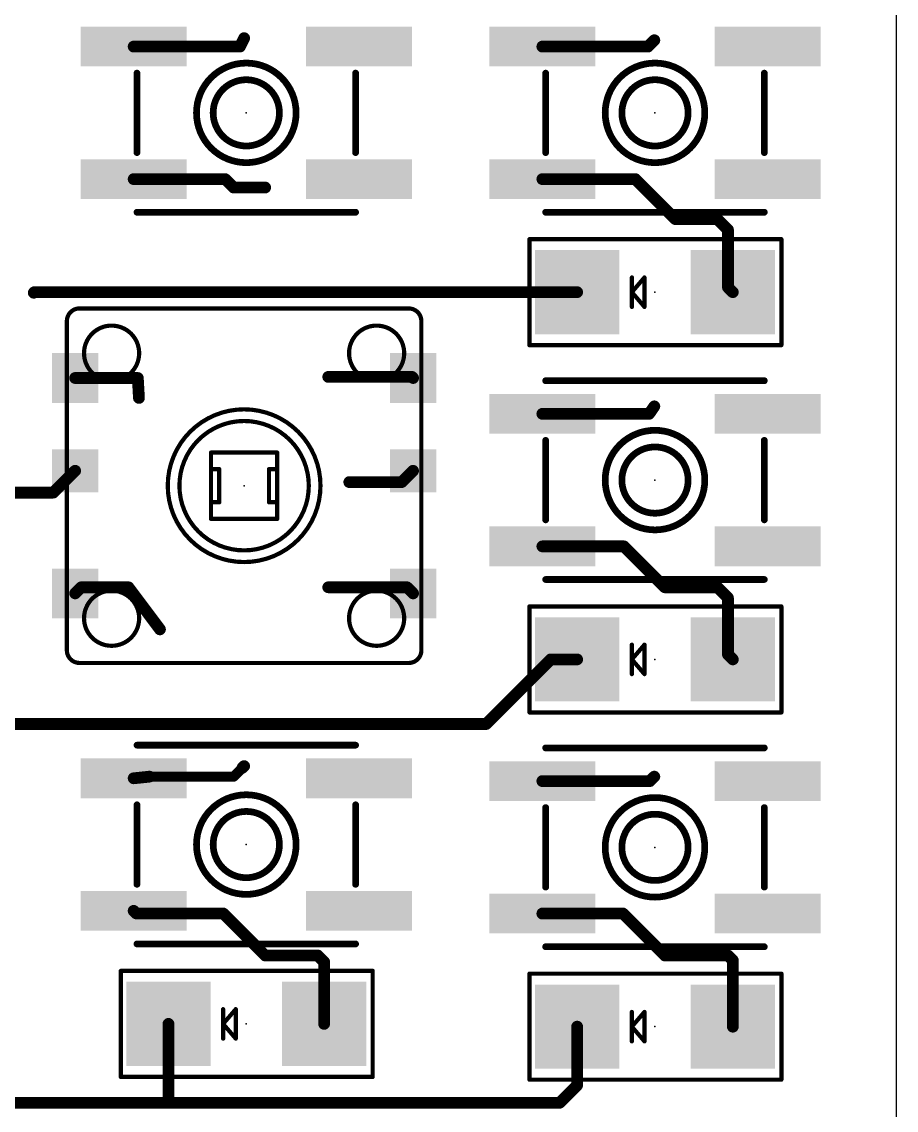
# Model space of a CAD drawing. Extents: x -38 to 38, y -89 to 89.
# Drawn here: x 11.7 to 38.1, y -21.5 to 11.35 of the extents above; entities that cross this region are included whole.
import ezdxf

# ---------------------------------------------------------------- set-up
doc = ezdxf.new("R2010")
doc.units = 0
for name, color, linetype in [('1', 22, 'CONTINUOUS'), ('20', 7, 'CONTINUOUS'), ('21', 253, 'CONTINUOUS'), ('23', 7, 'CONTINUOUS')]:
    doc.layers.add(name, color=color, linetype=linetype)

# ---------------------------------------------------------------- blocks, each defined once
blk = doc.blocks.new('RECT')
blk.add_solid([(-0.5, -0.5), (0.5, -0.5), (-0.5, 0.5), (0.5, 0.5)])

msp = doc.modelspace()

# ---------------------------------------------------------------- linework, layer by layer
at = {"layer": '1'}
for points, const_width in [([(18.2886, 10.6039), (18.415, 10.8585)], 0.3556), ([(30.6064, 10.6039), (30.7975, 10.795)], 0.3556), ([(15.0806, 10.6039), (18.2886, 10.6039)], 0.3556), ([(27.4178, 10.6039), (30.6064, 10.6039)], 0.3556), ([(15.0806, 6.6039), (17.8436, 6.6039)], 0.3556), ([(17.8436, 6.6039), (18.0975, 6.35)], 0.3556), ([(27.4178, 6.6039), (30.2261, 6.6039)], 0.3556), ([(30.2261, 6.6039), (31.4325, 5.3975)], 0.3556), ([(18.0975, 6.35), (19.05, 6.35)], 0.3556), ([(31.4325, 5.3975), (32.7025, 5.3975)], 0.3556), ([(32.7025, 5.3975), (33.02, 5.08)], 0.3556), ([(33.02, 5.08), (33.02, 3.3392)], 0.3556), ([(12.0819, 3.1919), (12.065, 3.175)], 0.3556), ([(28.4683, 3.1919), (12.0819, 3.1919)], 0.3556), ([(33.02, 3.3392), (33.1673, 3.1919)], 0.3556), ([(13.3149, 0.6012), (15.2062, 0.6012)], 0.3556), ([(15.2062, 0.6012), (15.24, 0)], 0.3556), ([(20.955, 0.635), (23.4811, 0.635)], 0.3556), ([(23.4811, 0.635), (23.5149, 0.6012)], 0.3556), ([(27.4178, -0.4798), (30.6423, -0.4798)], 0.3556), ([(30.6423, -0.4798), (30.7975, -0.254)], 0.3556), ([(12.6563, -2.8575), (13.3149, -2.1989)], 0.3556), ([(23.1738, -2.54), (23.5149, -2.1989)], 0.3556), ([(21.59, -2.54), (23.1738, -2.54)], 0.3556), ([(11.43, -2.8575), (12.6563, -2.8575)], 0.3556), ([(27.4178, -4.4798), (29.8798, -4.4798)], 0.3556), ([(29.8798, -4.4798), (31.115, -5.715)], 0.3556), ([(13.4988, -5.715), (13.3149, -5.8989)], 0.3556), ([(14.9225, -5.715), (13.4988, -5.715)], 0.3556), ([(15.875, -6.985), (14.9225, -5.715)], 0.3556), ([(20.955, -5.715), (23.3311, -5.715)], 0.3556), ([(23.3311, -5.715), (23.5149, -5.8989)], 0.3556), ([(31.115, -5.715), (32.7025, -5.715)], 0.3556), ([(32.7025, -5.715), (33.02, -6.0325)], 0.3556), ([(33.02, -6.0325), (33.02, -7.7445)], 0.3556), ([(27.6682, -7.8918), (25.7175, -9.8425)], 0.3556), ([(28.4683, -7.8918), (27.6682, -7.8918)], 0.3556), ([(33.02, -7.7445), (33.1673, -7.8918)], 0.3556), ([(25.7175, -9.8425), (3.81, -9.8425)], 0.3556), ([(18.0975, -11.43), (18.415, -11.1125)], 0.3048), ([(18.3652, -11.1623), (18.415, -11.1125)], 0.3556), ([(15.0806, -11.4798), (15.5575, -11.43)], 0.3556), ([(15.5575, -11.43), (18.0975, -11.43)], 0.3048), ([(27.4178, -11.5634), (30.6641, -11.5634)], 0.3556), ([(30.6641, -11.5634), (30.7975, -11.43)], 0.3556), ([(15.1584, -15.5575), (15.0806, -15.4798)], 0.3556), ([(17.78, -15.5575), (15.1584, -15.5575)], 0.3556), ([(19.05, -16.8275), (17.78, -15.5575)], 0.3556), ([(27.4237, -15.5575), (27.4178, -15.5634)], 0.3556), ([(29.845, -15.5575), (27.4237, -15.5575)], 0.3556), ([(31.115, -16.8275), (29.845, -15.5575)], 0.3556), ([(20.6375, -16.8275), (19.05, -16.8275)], 0.3556), ([(20.8301, -17.0201), (20.6375, -16.8275)], 0.3556), ([(33.02, -16.8275), (31.115, -16.8275)], 0.3556), ([(33.1673, -16.9748), (33.02, -16.8275)], 0.3556), ([(20.8301, -18.8918), (20.8301, -17.0201)], 0.3556), ([(33.1673, -18.9754), (33.1673, -16.9748)], 0.3556), ([(16.1311, -18.8918), (16.1311, -21.2111)], 0.3556), ([(28.4683, -18.9754), (28.4683, -20.7442)], 0.3556), ([(28.4683, -20.7442), (27.94, -21.2725)], 0.3556), ([(16.1925, -21.2725), (3.81, -21.2725)], 0.3556), ([(16.1311, -21.2111), (16.1925, -21.2725)], 0.3556), ([(27.94, -21.2725), (16.1925, -21.2725)], 0.3556)]:
    msp.add_lwpolyline(points, dxfattribs=dict(at, const_width=const_width))
for points, const_width in [([(18.4946, 10.819, 1), (18.3354, 10.898)], 0.1778), ([(30.8604, 10.7321, 1), (30.7346, 10.8579)], 0.1778), ([(15.0806, 10.6928, 1), (15.0806, 10.515)], 0.1778), ([(18.209, 10.6434, 1), (18.3682, 10.5644)], 0.1778), ([(18.2886, 10.515, 1), (18.2886, 10.6928)], 0.1778), ([(27.4178, 10.6928, 1), (27.4178, 10.515)], 0.1778), ([(30.5435, 10.6667, 1), (30.6692, 10.541)], 0.1778), ([(30.6064, 10.515, 1), (30.6064, 10.6928)], 0.1778), ([(15.0806, 6.6928, 1), (15.0806, 6.515)], 0.1778), ([(17.9065, 6.6667, 1), (17.7808, 6.541)], 0.1778), ([(17.8436, 6.515, 1), (17.8436, 6.6928)], 0.1778), ([(27.4178, 6.6928, 1), (27.4178, 6.515)], 0.1778), ([(30.289, 6.6667, 1), (30.1633, 6.541)], 0.1778), ([(30.2261, 6.515, 1), (30.2261, 6.6928)], 0.1778), ([(18.0975, 6.4389, 1), (18.0975, 6.2611)], 0.1778), ([(18.0346, 6.2871, 1), (18.1604, 6.4129)], 0.1778), ([(19.05, 6.2611, 1), (19.05, 6.4389)], 0.1778), ([(31.4325, 5.4864, 1), (31.4325, 5.3086)], 0.1778), ([(31.3696, 5.3346, 1), (31.4954, 5.4604)], 0.1778), ([(32.7654, 5.4604, 1), (32.6396, 5.3346)], 0.1778), ([(32.7025, 5.3086, 1), (32.7025, 5.4864)], 0.1778), ([(33.1089, 5.08, 1), (32.9311, 5.08)], 0.1778), ([(32.9571, 5.0171, 1), (33.0829, 5.1429)], 0.1778), ([(12.0021, 3.2379, 1), (12.1279, 3.1121)], 0.1778), ([(12.0819, 3.2808, 1), (12.0819, 3.103)], 0.1778), ([(12.1447, 3.129, 1), (12.019, 3.2547)], 0.1778), ([(28.4683, 3.103, 1), (28.4683, 3.2808)], 0.1778), ([(33.0829, 3.402, 1), (32.9571, 3.2763)], 0.1778), ([(32.9311, 3.3392, 1), (33.1089, 3.3392)], 0.1778), ([(33.1044, 3.129, 1), (33.2301, 3.2547)], 0.1778), ([(13.3149, 0.6901, 1), (13.3149, 0.5123)], 0.1778), ([(15.2949, 0.6061, 1), (15.1174, 0.5962)], 0.1778), ([(15.2062, 0.5123, 1), (15.2062, 0.6901)], 0.1778), ([(20.955, 0.7239, 1), (20.955, 0.5461)], 0.1778), ([(23.5439, 0.6979, 1), (23.4182, 0.5721)], 0.1778), ([(23.4521, 0.5383, 1), (23.5778, 0.664)], 0.1778), ([(23.4811, 0.5461, 1), (23.4811, 0.7239)], 0.1778), ([(15.1512, -0.005, 1), (15.3288, 0.005)], 0.1778), ([(27.4178, -0.3909, 1), (27.4178, -0.5687)], 0.1778), ([(30.6423, -0.5687, 1), (30.6423, -0.3909)], 0.1778), ([(30.8708, -0.3044, 1), (30.7242, -0.2036)], 0.1778), ([(30.569, -0.4294, 1), (30.7155, -0.5301)], 0.1778), ([(13.3778, -2.2617, 1), (13.2521, -2.136)], 0.1778), ([(23.5778, -2.2617, 1), (23.4521, -2.136)], 0.1778), ([(21.59, -2.4511, 1), (21.59, -2.6289)], 0.1778), ([(23.1109, -2.4771, 1), (23.2366, -2.6029)], 0.1778), ([(23.1738, -2.6289, 1), (23.1738, -2.4511)], 0.1778), ([(12.5934, -2.7946, 1), (12.7191, -2.9204)], 0.1778), ([(12.6563, -2.9464, 1), (12.6563, -2.7686)], 0.1778), ([(27.4178, -4.3909, 1), (27.4178, -4.5687)], 0.1778), ([(29.9426, -4.4169, 1), (29.8169, -4.5426)], 0.1778), ([(29.8798, -4.5687, 1), (29.8798, -4.3909)], 0.1778), ([(13.4988, -5.6261, 1), (13.4988, -5.8039)], 0.1778), ([(13.5616, -5.7779, 1), (13.4359, -5.6521)], 0.1778), ([(14.9936, -5.6617, 1), (14.8514, -5.7683)], 0.1778), ([(14.9225, -5.8039, 1), (14.9225, -5.6261)], 0.1778), ([(20.955, -5.6261, 1), (20.955, -5.8039)], 0.1778), ([(23.3939, -5.6521, 1), (23.2682, -5.7779)], 0.1778), ([(23.3311, -5.8039, 1), (23.3311, -5.6261)], 0.1778), ([(31.115, -5.6261, 1), (31.115, -5.8039)], 0.1778), ([(31.0521, -5.7779, 1), (31.1779, -5.6521)], 0.1778), ([(32.7654, -5.6521, 1), (32.6396, -5.7779)], 0.1778), ([(32.7025, -5.8039, 1), (32.7025, -5.6261)], 0.1778), ([(13.2521, -5.836, 1), (13.3778, -5.9617)], 0.1778), ([(23.4521, -5.9617, 1), (23.5778, -5.836)], 0.1778), ([(33.1089, -6.0325, 1), (32.9311, -6.0325)], 0.1778), ([(32.9571, -6.0954, 1), (33.0829, -5.9696)], 0.1778), ([(15.8039, -7.0383, 1), (15.9461, -6.9317)], 0.1778), ([(27.6682, -7.8029, 1), (27.6682, -7.9807)], 0.1778), ([(27.7311, -7.9546, 1), (27.6054, -7.8289)], 0.1778), ([(28.4683, -7.9807, 1), (28.4683, -7.8029)], 0.1778), ([(33.0829, -7.6816, 1), (32.9571, -7.8073)], 0.1778), ([(32.9311, -7.7445, 1), (33.1089, -7.7445)], 0.1778), ([(33.1044, -7.9546, 1), (33.2301, -7.8289)], 0.1778), ([(25.6546, -9.7796, 1), (25.7804, -9.9054)], 0.1778), ([(25.7175, -9.9314, 1), (25.7175, -9.7536)], 0.1778), ([(18.3024, -11.0994, 1), (18.4281, -11.2251)], 0.1778), ([(18.4779, -11.1754, 1), (18.3521, -11.0496)], 0.1778), ([(18.4689, -11.1664, 1), (18.3611, -11.0586)], 0.1524), ([(15.0714, -11.3913, 1), (15.0899, -11.5682)], 0.1778), ([(15.5575, -11.3538, 1), (15.5575, -11.5062)], 0.1524), ([(15.5667, -11.5184, 1), (15.5483, -11.3416)], 0.1778), ([(18.0436, -11.3761, 1), (18.1514, -11.4839)], 0.1524), ([(18.0975, -11.5062, 1), (18.0975, -11.3538)], 0.1524), ([(27.4178, -11.4745, 1), (27.4178, -11.6523)], 0.1778), ([(30.6012, -11.5005, 1), (30.727, -11.6263)], 0.1778), ([(30.6641, -11.6523, 1), (30.6641, -11.4745)], 0.1778), ([(30.8604, -11.4929, 1), (30.7346, -11.3671)], 0.1778), ([(15.1435, -15.4169, 1), (15.0178, -15.5426)], 0.1778), ([(15.1584, -15.4686, 1), (15.1584, -15.6464)], 0.1778), ([(15.0955, -15.6204, 1), (15.2213, -15.4946)], 0.1778), ([(17.8429, -15.4946, 1), (17.7171, -15.6204)], 0.1778), ([(17.78, -15.6464, 1), (17.78, -15.4686)], 0.1778), ([(27.3549, -15.5005, 1), (27.4806, -15.6263)], 0.1778), ([(27.4237, -15.4686, 1), (27.4237, -15.6464)], 0.1778), ([(27.4865, -15.6204, 1), (27.3608, -15.4946)], 0.1778), ([(29.9079, -15.4946, 1), (29.7821, -15.6204)], 0.1778), ([(29.845, -15.6464, 1), (29.845, -15.4686)], 0.1778), ([(19.05, -16.7386, 1), (19.05, -16.9164)], 0.1778), ([(18.9871, -16.8904, 1), (19.1129, -16.7646)], 0.1778), ([(20.7004, -16.7646, 1), (20.5746, -16.8904)], 0.1778), ([(20.6375, -16.9164, 1), (20.6375, -16.7386)], 0.1778), ([(31.115, -16.7386, 1), (31.115, -16.9164)], 0.1778), ([(31.0521, -16.8904, 1), (31.1779, -16.7646)], 0.1778), ([(33.0829, -16.7646, 1), (32.9571, -16.8904)], 0.1778), ([(33.02, -16.9164, 1), (33.02, -16.7386)], 0.1778), ([(20.919, -17.0201, 1), (20.7412, -17.0201)], 0.1778), ([(20.7673, -17.083, 1), (20.893, -16.9573)], 0.1778), ([(33.2562, -16.9748, 1), (33.0784, -16.9748)], 0.1778), ([(33.1044, -17.0376, 1), (33.2301, -16.9119)], 0.1778), ([(16.22, -18.8918, 1), (16.0422, -18.8918)], 0.1778), ([(20.7412, -18.8918, 1), (20.919, -18.8918)], 0.1778), ([(28.5572, -18.9754, 1), (28.3794, -18.9754)], 0.1778), ([(33.0784, -18.9754, 1), (33.2562, -18.9754)], 0.1778), ([(28.3794, -20.7442, 1), (28.5572, -20.7442)], 0.1778), ([(28.5311, -20.8071, 1), (28.4054, -20.6814)], 0.1778), ([(16.0422, -21.2111, 1), (16.22, -21.2111)], 0.1778), ([(16.194, -21.1483, 1), (16.0683, -21.274)], 0.1778), ([(16.1925, -21.1836, 1), (16.1925, -21.3614)], 0.1778), ([(16.1296, -21.3354, 1), (16.2554, -21.2096)], 0.1778), ([(16.1925, -21.3614, 1), (16.1925, -21.1836)], 0.1778), ([(27.8771, -21.2096, 1), (28.0029, -21.3354)], 0.1778), ([(27.94, -21.3614, 1), (27.94, -21.1836)], 0.1778)]:
    msp.add_lwpolyline(points, format="xyb", dxfattribs=dict(at, const_width=const_width))
at = {"layer": '20'}
msp.add_line((38.1, 88.9), (38.1, -88.9), dxfattribs=at)
at = {"layer": '21'}
for points, const_width in [([(18.4806, 7.1006, 1), (18.4806, 10.1072, 1), (18.4806, 7.1006)], 0.2032), ([(30.8178, 7.1006, 1), (30.8178, 10.1072, 1), (30.8178, 7.1006)], 0.2032), ([(15.2314, 9.8039, 1), (15.1298, 9.8039)], 0.1016), ([(21.8314, 9.8039, 1), (21.7298, 9.8039)], 0.1016), ([(27.5686, 9.8039, 1), (27.467, 9.8039)], 0.1016), ([(34.1686, 9.8039, 1), (34.067, 9.8039)], 0.1016), ([(18.4806, 7.6039, 1), (18.4806, 9.6039, 1), (18.4806, 7.6039)], 0.2032), ([(30.8178, 7.6039, 1), (30.8178, 9.6039, 1), (30.8178, 7.6039)], 0.2032), ([(15.1298, 7.4039, 1), (15.2314, 7.4039)], 0.1016), ([(21.7298, 7.4039, 1), (21.8314, 7.4039)], 0.1016), ([(27.467, 7.4039, 1), (27.5686, 7.4039)], 0.1016), ([(34.067, 7.4039, 1), (34.1686, 7.4039)], 0.1016), ([(15.1806, 5.6547, 1), (15.1806, 5.5531)], 0.1016), ([(21.7806, 5.5531, 1), (21.7806, 5.6547)], 0.1016), ([(27.5178, 5.6547, 1), (27.5178, 5.5531)], 0.1016), ([(34.1178, 5.5531, 1), (34.1178, 5.6547)], 0.1016), ([(27.0605, 4.7919, 1), (26.997, 4.7919)], 0.0635), ([(27.0288, 4.8236, 1), (27.0288, 4.7601)], 0.0635), ([(34.6655, 4.7919, 1), (34.602, 4.7919)], 0.0635), ([(34.6655, 4.5859, 1), (34.602, 4.5859)], 0.0635), ([(34.6655, 4.5859, 1), (34.602, 4.5859)], 0.0635), ([(34.602, 4.5859, 1), (34.6655, 4.5859)], 0.0635), ([(34.6338, 4.7601, 1), (34.6338, 4.8236)], 0.0635), ([(34.602, 4.5284, 1), (34.6655, 4.5284)], 0.0635), ([(30.151, 3.6364, 1), (30.0875, 3.6364)], 0.0635), ([(30.532, 3.6364, 1), (30.4685, 3.6364)], 0.0635), ([(30.5244, 3.6157, 1), (30.4762, 3.657)], 0.0635), ([(30.1434, 3.2125, 1), (30.0952, 3.1712)], 0.0635), ([(30.0952, 3.2125, 1), (30.1434, 3.1712)], 0.0635), ([(13.4468, 2.7012, 0.4142), (13.0649, 2.3193)], 0.127), ([(13.4468, 2.7329, 1), (13.4468, 2.6694)], 0.0635), ([(13.4468, 2.6694, 1), (13.4468, 2.7329)], 0.0635), ([(23.7649, 2.3193, 0.4142), (23.3831, 2.7012)], 0.127), ([(23.3831, 2.7329, 1), (23.3831, 2.6694)], 0.0635), ([(23.3831, 2.6694, 1), (23.3831, 2.7329)], 0.0635), ([(30.0875, 2.7474, 1), (30.151, 2.7474)], 0.0635), ([(30.4685, 2.7474, 1), (30.532, 2.7474)], 0.0635), ([(30.4762, 2.7267, 1), (30.5244, 2.768)], 0.0635), ([(13.0967, 2.3193, 1), (13.0332, 2.3193)], 0.0635), ([(13.0332, 2.3193, 1), (13.0967, 2.3193)], 0.0635), ([(23.7967, 2.3193, 1), (23.7332, 2.3193)], 0.0635), ([(23.7332, 2.3193, 1), (23.7967, 2.3193)], 0.0635), ([(14.4149, 0.5192, 1), (14.4149, 2.1831, 1), (14.4149, 0.5192)], 0.127), ([(22.4149, 0.5192, 1), (22.4149, 2.1831, 1), (22.4149, 0.5192)], 0.127), ([(27.0605, 2.0459, 1), (26.997, 2.0459)], 0.0635), ([(27.0605, 2.0459, 1), (26.997, 2.0459)], 0.0635), ([(26.997, 2.0459, 1), (27.0605, 2.0459)], 0.0635), ([(26.997, 1.7979, 1), (27.0605, 1.7979)], 0.0635), ([(27.0288, 1.6236, 1), (27.0288, 1.5601)], 0.0635), ([(34.6338, 1.5601, 1), (34.6338, 1.6236)], 0.0635), ([(26.997, 1.5919, 1), (27.0605, 1.5919)], 0.0635), ([(34.602, 1.5919, 1), (34.6655, 1.5919)], 0.0635), ([(27.5178, 0.571, 1), (27.5178, 0.4694)], 0.1016), ([(34.1178, 0.4694, 1), (34.1178, 0.571)], 0.1016), ([(18.4149, -4.9537, 1), (18.4149, -0.344, 1), (18.4149, -4.9537)], 0.127), ([(18.4149, -4.6014, 1), (18.4149, -0.6963, 1), (18.4149, -4.6014)], 0.127), ([(30.8178, -3.9831, 1), (30.8178, -0.9765, 1), (30.8178, -3.9831)], 0.2032), ([(27.5686, -1.2798, 1), (27.467, -1.2798)], 0.1016), ([(34.1686, -1.2798, 1), (34.067, -1.2798)], 0.1016), ([(17.4149, -1.6171, 1), (17.4149, -1.6806)], 0.0635), ([(17.4467, -1.6489, 1), (17.3832, -1.6489)], 0.0635), ([(19.4467, -1.6489, 1), (19.3832, -1.6489)], 0.0635), ([(19.4149, -1.6806, 1), (19.4149, -1.6171)], 0.0635), ([(30.8178, -3.4798, 1), (30.8178, -1.4798, 1), (30.8178, -3.4798)], 0.2032), ([(17.4467, -2.1488, 1), (17.3832, -2.1488)], 0.0635), ([(17.4149, -2.1171, 1), (17.4149, -2.1806)], 0.0635), ([(17.3832, -2.1488, 1), (17.4467, -2.1488)], 0.0635), ([(17.6967, -2.1488, 1), (17.6332, -2.1488)], 0.0635), ([(17.6649, -2.1806, 1), (17.6649, -2.1171)], 0.0635), ([(19.1967, -2.1488, 1), (19.1332, -2.1488)], 0.0635), ([(19.1649, -2.1171, 1), (19.1649, -2.1806)], 0.0635), ([(19.4467, -2.1488, 1), (19.3832, -2.1488)], 0.0635), ([(19.3832, -2.1488, 1), (19.4467, -2.1488)], 0.0635), ([(19.4149, -2.1806, 1), (19.4149, -2.1171)], 0.0635), ([(17.4467, -3.1489, 1), (17.3832, -3.1489)], 0.0635), ([(17.4149, -3.1171, 1), (17.4149, -3.1806)], 0.0635), ([(17.3832, -3.1489, 1), (17.4467, -3.1489)], 0.0635), ([(17.6332, -3.1489, 1), (17.6967, -3.1489)], 0.0635), ([(17.6649, -3.1806, 1), (17.6649, -3.1171)], 0.0635), ([(19.1649, -3.1171, 1), (19.1649, -3.1806)], 0.0635), ([(19.1332, -3.1489, 1), (19.1967, -3.1489)], 0.0635), ([(19.4467, -3.1489, 1), (19.3832, -3.1489)], 0.0635), ([(19.3832, -3.1489, 1), (19.4467, -3.1489)], 0.0635), ([(19.4149, -3.1806, 1), (19.4149, -3.1171)], 0.0635), ([(17.4149, -3.6171, 1), (17.4149, -3.6806)], 0.0635), ([(19.4149, -3.6806, 1), (19.4149, -3.6171)], 0.0635), ([(17.3832, -3.6489, 1), (17.4467, -3.6489)], 0.0635), ([(19.3832, -3.6489, 1), (19.4467, -3.6489)], 0.0635), ([(27.467, -3.6798, 1), (27.5686, -3.6798)], 0.1016), ([(34.067, -3.6798, 1), (34.1686, -3.6798)], 0.1016), ([(27.5178, -5.429, 1), (27.5178, -5.5306)], 0.1016), ([(34.1178, -5.5306, 1), (34.1178, -5.429)], 0.1016), ([(14.4149, -7.4808, 1), (14.4149, -5.8169, 1), (14.4149, -7.4808)], 0.127), ([(22.4149, -7.4808, 1), (22.4149, -5.8169, 1), (22.4149, -7.4808)], 0.127), ([(27.0605, -6.2918, 1), (26.997, -6.2918)], 0.0635), ([(27.0288, -6.26, 1), (27.0288, -6.3235)], 0.0635), ([(34.6655, -6.2918, 1), (34.602, -6.2918)], 0.0635), ([(34.6338, -6.3235, 1), (34.6338, -6.26)], 0.0635), ([(34.6655, -6.4978, 1), (34.602, -6.4978)], 0.0635), ([(34.6655, -6.4978, 1), (34.602, -6.4978)], 0.0635), ([(34.602, -6.4978, 1), (34.6655, -6.4978)], 0.0635), ([(34.602, -6.5553, 1), (34.6655, -6.5553)], 0.0635), ([(13.0649, -7.617, 0.4142), (13.4468, -7.9989)], 0.127), ([(13.0967, -7.617, 1), (13.0332, -7.617)], 0.0635), ([(23.3831, -7.9989, 0.4142), (23.7649, -7.617)], 0.127), ([(23.7967, -7.617, 1), (23.7332, -7.617)], 0.0635), ([(30.151, -7.4473, 1), (30.0875, -7.4473)], 0.0635), ([(30.532, -7.4473, 1), (30.4685, -7.4473)], 0.0635), ([(30.5244, -7.4679, 1), (30.4762, -7.4266)], 0.0635), ([(13.0332, -7.617, 1), (13.0967, -7.617)], 0.0635), ([(23.7332, -7.617, 1), (23.7967, -7.617)], 0.0635), ([(30.1434, -7.8711, 1), (30.0952, -7.9124)], 0.0635), ([(30.0952, -7.8711, 1), (30.1434, -7.9124)], 0.0635), ([(13.4468, -7.9671, 1), (13.4468, -8.0306)], 0.0635), ([(13.4468, -8.0306, 1), (13.4468, -7.9671)], 0.0635), ([(23.3831, -7.9671, 1), (23.3831, -8.0306)], 0.0635), ([(23.3831, -8.0306, 1), (23.3831, -7.9671)], 0.0635), ([(30.0875, -8.3363, 1), (30.151, -8.3363)], 0.0635), ([(30.4685, -8.3363, 1), (30.532, -8.3363)], 0.0635), ([(30.4762, -8.3569, 1), (30.5244, -8.3156)], 0.0635), ([(27.0605, -9.0378, 1), (26.997, -9.0378)], 0.0635), ([(27.0605, -9.0378, 1), (26.997, -9.0378)], 0.0635), ([(26.997, -9.0378, 1), (27.0605, -9.0378)], 0.0635), ([(26.997, -9.2858, 1), (27.0605, -9.2858)], 0.0635), ([(27.0288, -9.46, 1), (27.0288, -9.5235)], 0.0635), ([(26.997, -9.4918, 1), (27.0605, -9.4918)], 0.0635), ([(34.602, -9.4918, 1), (34.6655, -9.4918)], 0.0635), ([(34.6338, -9.5235, 1), (34.6338, -9.46)], 0.0635), ([(15.1806, -10.429, 1), (15.1806, -10.5306)], 0.1016), ([(21.7806, -10.5306, 1), (21.7806, -10.429)], 0.1016), ([(27.5178, -10.5126, 1), (27.5178, -10.6142)], 0.1016), ([(34.1178, -10.6142, 1), (34.1178, -10.5126)], 0.1016), ([(18.4806, -14.9831, 1), (18.4806, -11.9765, 1), (18.4806, -14.9831)], 0.2032), ([(30.8178, -15.0667, 1), (30.8178, -12.0601, 1), (30.8178, -15.0667)], 0.2032), ([(15.2314, -12.2798, 1), (15.1298, -12.2798)], 0.1016), ([(18.4806, -14.4798, 1), (18.4806, -12.4798, 1), (18.4806, -14.4798)], 0.2032), ([(21.8314, -12.2798, 1), (21.7298, -12.2798)], 0.1016), ([(27.5686, -12.3634, 1), (27.467, -12.3634)], 0.1016), ([(30.8178, -14.5634, 1), (30.8178, -12.5634, 1), (30.8178, -14.5634)], 0.2032), ([(34.1686, -12.3634, 1), (34.067, -12.3634)], 0.1016), ([(15.1298, -14.6798, 1), (15.2314, -14.6798)], 0.1016), ([(21.7298, -14.6798, 1), (21.8314, -14.6798)], 0.1016), ([(27.467, -14.7634, 1), (27.5686, -14.7634)], 0.1016), ([(34.067, -14.7634, 1), (34.1686, -14.7634)], 0.1016), ([(15.1806, -16.429, 1), (15.1806, -16.5306)], 0.1016), ([(21.7806, -16.5306, 1), (21.7806, -16.429)], 0.1016), ([(27.5178, -16.5126, 1), (27.5178, -16.6142)], 0.1016), ([(34.1178, -16.6142, 1), (34.1178, -16.5126)], 0.1016), ([(14.7234, -17.2918, 1), (14.6599, -17.2918)], 0.0635), ([(14.6916, -17.26, 1), (14.6916, -17.3235)], 0.0635), ([(22.3284, -17.2918, 1), (22.2649, -17.2918)], 0.0635), ([(22.2966, -17.3235, 1), (22.2966, -17.26)], 0.0635), ([(27.0288, -17.3436, 1), (27.0288, -17.4071)], 0.0635), ([(27.0605, -17.3754, 1), (26.997, -17.3754)], 0.0635), ([(34.6655, -17.3754, 1), (34.602, -17.3754)], 0.0635), ([(34.6338, -17.4071, 1), (34.6338, -17.3436)], 0.0635), ([(22.3284, -17.4978, 1), (22.2649, -17.4978)], 0.0635), ([(22.3284, -17.4978, 1), (22.2649, -17.4978)], 0.0635), ([(22.2649, -17.4978, 1), (22.3284, -17.4978)], 0.0635), ([(22.2649, -17.5553, 1), (22.3284, -17.5553)], 0.0635), ([(34.6655, -17.5814, 1), (34.602, -17.5814)], 0.0635), ([(34.6655, -17.5814, 1), (34.602, -17.5814)], 0.0635), ([(34.602, -17.5814, 1), (34.6655, -17.5814)], 0.0635), ([(34.602, -17.6389, 1), (34.6655, -17.6389)], 0.0635), ([(17.8139, -18.4473, 1), (17.7504, -18.4473)], 0.0635), ([(18.1949, -18.4473, 1), (18.1314, -18.4473)], 0.0635), ([(18.1873, -18.4679, 1), (18.139, -18.4266)], 0.0635), ([(30.151, -18.5309, 1), (30.0875, -18.5309)], 0.0635), ([(30.532, -18.5309, 1), (30.4685, -18.5309)], 0.0635), ([(30.5244, -18.5516, 1), (30.4762, -18.5102)], 0.0635), ([(17.8063, -18.8711, 1), (17.758, -18.9124)], 0.0635), ([(17.758, -18.8711, 1), (17.8063, -18.9124)], 0.0635), ([(30.1434, -18.9547, 1), (30.0952, -18.9961)], 0.0635), ([(30.0952, -18.9547, 1), (30.1434, -18.9961)], 0.0635), ([(17.7504, -19.3363, 1), (17.8139, -19.3363)], 0.0635), ([(18.1314, -19.3363, 1), (18.1949, -19.3363)], 0.0635), ([(18.139, -19.3569, 1), (18.1873, -19.3156)], 0.0635), ([(30.4762, -19.4406, 1), (30.5244, -19.3992)], 0.0635), ([(30.0875, -19.4199, 1), (30.151, -19.4199)], 0.0635), ([(30.4685, -19.4199, 1), (30.532, -19.4199)], 0.0635), ([(14.7234, -20.0378, 1), (14.6599, -20.0378)], 0.0635), ([(14.7234, -20.0378, 1), (14.6599, -20.0378)], 0.0635), ([(14.6599, -20.0378, 1), (14.7234, -20.0378)], 0.0635), ([(14.6599, -20.2858, 1), (14.7234, -20.2858)], 0.0635), ([(27.0605, -20.1214, 1), (26.997, -20.1214)], 0.0635), ([(27.0605, -20.1214, 1), (26.997, -20.1214)], 0.0635), ([(26.997, -20.1214, 1), (27.0605, -20.1214)], 0.0635), ([(26.997, -20.3694, 1), (27.0605, -20.3694)], 0.0635), ([(14.6916, -20.46, 1), (14.6916, -20.5235)], 0.0635), ([(14.6599, -20.4918, 1), (14.7234, -20.4918)], 0.0635), ([(22.2649, -20.4918, 1), (22.3284, -20.4918)], 0.0635), ([(22.2966, -20.5235, 1), (22.2966, -20.46)], 0.0635), ([(27.0288, -20.5436, 1), (27.0288, -20.6071)], 0.0635), ([(26.997, -20.5754, 1), (27.0605, -20.5754)], 0.0635), ([(34.602, -20.5754, 1), (34.6655, -20.5754)], 0.0635), ([(34.6338, -20.6071, 1), (34.6338, -20.5436)], 0.0635)]:
    msp.add_lwpolyline(points, format="xyb", dxfattribs=dict(at, const_width=const_width))
for points, const_width in [([(15.1806, 7.4039), (15.1806, 9.8039)], 0.2032), ([(21.7806, 9.8039), (21.7806, 7.4039)], 0.2032), ([(27.5178, 7.4039), (27.5178, 9.8039)], 0.2032), ([(34.1178, 9.8039), (34.1178, 7.4039)], 0.2032), ([(21.7806, 5.6039), (15.1806, 5.6039)], 0.2032), ([(34.1178, 5.6039), (27.5178, 5.6039)], 0.2032), ([(27.0288, 2.0459), (27.0288, 4.7919)], 0.127), ([(27.0288, 4.7919), (34.6338, 4.7919)], 0.127), ([(34.6338, 4.7919), (34.6338, 4.5859)], 0.127), ([(34.6338, 4.5859), (34.6338, 4.5284)], 0.127), ([(34.6338, 4.5859), (34.6338, 1.5919)], 0.127), ([(30.5003, 3.6364), (30.1193, 3.1919)], 0.127), ([(30.1193, 2.7474), (30.1193, 3.6364)], 0.127), ([(30.5003, 2.7474), (30.5003, 3.6364)], 0.127), ([(30.1193, 3.1919), (30.5003, 2.7474)], 0.127), ([(13.4468, 2.7012), (23.3831, 2.7012)], 0.127), ([(13.0649, -7.617), (13.0649, 2.3193)], 0.127), ([(23.7649, -7.617), (23.7649, 2.3193)], 0.127), ([(27.0288, 1.7979), (27.0288, 2.0459)], 0.127), ([(27.0288, 1.5919), (27.0288, 2.0459)], 0.127), ([(34.6338, 1.5919), (27.0288, 1.5919)], 0.127), ([(27.5178, 0.5202), (34.1178, 0.5202)], 0.2032), ([(27.5178, -3.6798), (27.5178, -1.2798)], 0.2032), ([(34.1178, -1.2798), (34.1178, -3.6798)], 0.2032), ([(19.4149, -1.6489), (17.4149, -1.6489)], 0.127), ([(17.4149, -1.6489), (17.4149, -2.1488)], 0.127), ([(19.4149, -2.1488), (19.4149, -1.6489)], 0.127), ([(17.4149, -2.1488), (17.4149, -3.1489)], 0.127), ([(17.6649, -2.1488), (17.4149, -2.1488)], 0.127), ([(17.6649, -2.1488), (17.6649, -3.1489)], 0.127), ([(19.1649, -3.1489), (19.1649, -2.1488)], 0.127), ([(19.1649, -2.1488), (19.4149, -2.1488)], 0.127), ([(19.4149, -3.1489), (19.4149, -2.1488)], 0.127), ([(17.4149, -3.1489), (17.4149, -3.6489)], 0.127), ([(17.6649, -3.1489), (17.4149, -3.1489)], 0.127), ([(19.4149, -3.1489), (19.1649, -3.1489)], 0.127), ([(19.4149, -3.6489), (19.4149, -3.1489)], 0.127), ([(17.4149, -3.6489), (19.4149, -3.6489)], 0.127), ([(34.1178, -5.4798), (27.5178, -5.4798)], 0.2032), ([(27.0288, -9.0378), (27.0288, -6.2918)], 0.127), ([(27.0288, -6.2918), (34.6338, -6.2918)], 0.127), ([(34.6338, -6.2918), (34.6338, -6.4978)], 0.127), ([(34.6338, -6.4978), (34.6338, -6.5553)], 0.127), ([(34.6338, -6.4978), (34.6338, -9.4918)], 0.127), ([(30.5003, -7.4473), (30.1193, -7.8918)], 0.127), ([(30.1193, -8.3363), (30.1193, -7.4473)], 0.127), ([(30.5003, -8.3363), (30.5003, -7.4473)], 0.127), ([(30.1193, -7.8918), (30.5003, -8.3363)], 0.127), ([(23.3831, -7.9989), (13.4468, -7.9989)], 0.127), ([(27.0288, -9.2858), (27.0288, -9.0378)], 0.127), ([(27.0288, -9.4918), (27.0288, -9.0378)], 0.127), ([(34.6338, -9.4918), (27.0288, -9.4918)], 0.127), ([(15.1806, -10.4798), (21.7806, -10.4798)], 0.2032), ([(27.5178, -10.5634), (34.1178, -10.5634)], 0.2032), ([(15.1806, -14.6798), (15.1806, -12.2798)], 0.2032), ([(21.7806, -12.2798), (21.7806, -14.6798)], 0.2032), ([(27.5178, -14.7634), (27.5178, -12.3634)], 0.2032), ([(34.1178, -12.3634), (34.1178, -14.7634)], 0.2032), ([(21.7806, -16.4798), (15.1806, -16.4798)], 0.2032), ([(34.1178, -16.5634), (27.5178, -16.5634)], 0.2032), ([(14.6916, -20.0378), (14.6916, -17.2918)], 0.127), ([(14.6916, -17.2918), (22.2966, -17.2918)], 0.127), ([(22.2966, -17.2918), (22.2966, -17.4978)], 0.127), ([(27.0288, -20.1214), (27.0288, -17.3754)], 0.127), ([(27.0288, -17.3754), (34.6338, -17.3754)], 0.127), ([(34.6338, -17.3754), (34.6338, -17.5814)], 0.127), ([(22.2966, -17.4978), (22.2966, -17.5553)], 0.127), ([(22.2966, -17.4978), (22.2966, -20.4918)], 0.127), ([(34.6338, -17.5814), (34.6338, -17.6389)], 0.127), ([(34.6338, -17.5814), (34.6338, -20.5754)], 0.127), ([(18.1631, -18.4473), (17.7821, -18.8918)], 0.127), ([(17.7821, -19.3363), (17.7821, -18.4473)], 0.127), ([(18.1631, -19.3363), (18.1631, -18.4473)], 0.127), ([(30.5003, -18.5309), (30.1193, -18.9754)], 0.127), ([(30.1193, -19.4199), (30.1193, -18.5309)], 0.127), ([(30.5003, -19.4199), (30.5003, -18.5309)], 0.127), ([(17.7821, -18.8918), (18.1631, -19.3363)], 0.127), ([(30.1193, -18.9754), (30.5003, -19.4199)], 0.127), ([(14.6916, -20.2858), (14.6916, -20.0378)], 0.127), ([(14.6916, -20.4918), (14.6916, -20.0378)], 0.127), ([(27.0288, -20.3694), (27.0288, -20.1214)], 0.127), ([(27.0288, -20.5754), (27.0288, -20.1214)], 0.127), ([(22.2966, -20.4918), (14.6916, -20.4918)], 0.127), ([(34.6338, -20.5754), (27.0288, -20.5754)], 0.127)]:
    msp.add_lwpolyline(points, dxfattribs=dict(at, const_width=const_width))
at = {"layer": '23'}
for p in [(18.4806, 8.6039), (30.8178, 8.6039), (30.8178, 3.1919), (30.8178, -2.4798), (18.4149, -2.6488), (30.8178, -7.8918), (18.4806, -13.4798), (30.8178, -13.5634), (18.4806, -18.8918), (30.8178, -18.9754)]:
    msp.add_point(p, dxfattribs=at)

# ---------------------------------------------------------------- block references
at = {"layer": '1'}
for p, xscale, yscale in [((15.0806, 10.6039), 3.2, 1.2), ((21.8806, 10.6039), 3.2, 1.2), ((27.4178, 10.6039), 3.2, 1.2), ((34.2178, 10.6039), 3.2, 1.2), ((15.0806, 6.6039), 3.2, 1.2), ((21.8806, 6.6039), 3.2, 1.2), ((27.4178, 6.6039), 3.2, 1.2), ((34.2178, 6.6039), 3.2, 1.2), ((28.4683, 3.1919), 2.54, 2.54), ((27.4178, -0.4798), 3.2, 1.2), ((34.2178, -0.4798), 3.2, 1.2), ((27.4178, -4.4798), 3.2, 1.2), ((34.2178, -4.4798), 3.2, 1.2), ((28.4683, -7.8918), 2.54, 2.54), ((15.0806, -11.4798), 3.2, 1.2), ((21.8806, -11.4798), 3.2, 1.2), ((27.4178, -11.5634), 3.2, 1.2), ((34.2178, -11.5634), 3.2, 1.2), ((15.0806, -15.4798), 3.2, 1.2), ((21.8806, -15.4798), 3.2, 1.2), ((27.4178, -15.5634), 3.2, 1.2), ((34.2178, -15.5634), 3.2, 1.2), ((16.1311, -18.8918), 2.54, 2.54), ((28.4683, -18.9754), 2.54, 2.54)]:
    msp.add_blockref('RECT', p, dxfattribs=dict(at, xscale=xscale, yscale=yscale))
for p, xscale, yscale, rotation in [((33.1673, 3.1919), 2.54, 2.54, 180), ((13.3149, 0.6012), 1.5, 1.4, 270), ((23.5149, 0.6012), 1.5, 1.4, 270), ((13.3149, -2.1989), 1.3, 1.4, 270), ((23.5149, -2.1989), 1.3, 1.4, 270), ((13.3149, -5.8989), 1.5, 1.4, 270), ((23.5149, -5.8989), 1.5, 1.4, 270), ((33.1673, -7.8918), 2.54, 2.54, 180), ((20.8301, -18.8918), 2.54, 2.54, 180), ((33.1673, -18.9754), 2.54, 2.54, 180)]:
    msp.add_blockref('RECT', p, dxfattribs=dict(at, xscale=xscale, yscale=yscale, rotation=rotation))

doc.saveas('drawing.dxf')
